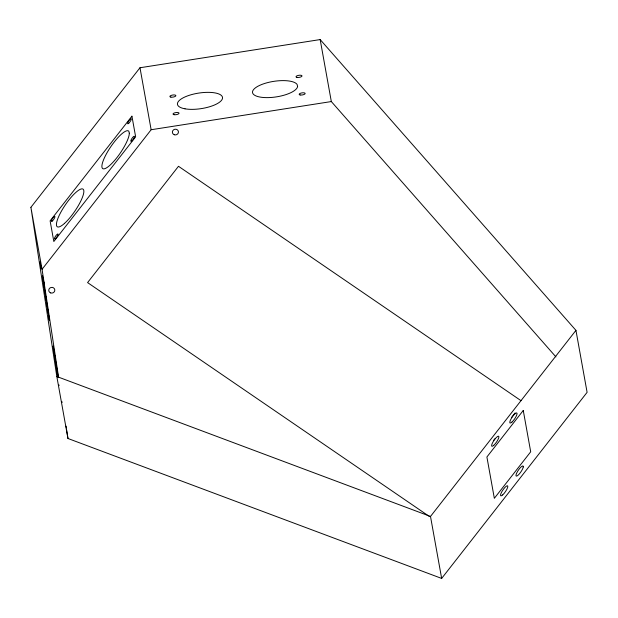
<?xml version="1.0" encoding="UTF-8"?>
<svg xmlns="http://www.w3.org/2000/svg" width="618" height="618" viewBox="0 0 618 618"><rect width="100%" height="100%" fill="white"/><g stroke="black" fill="none" stroke-linecap="round" stroke-linejoin="round"><path stroke-width="0.93" d="M30.9 207.316L139.985 67.748L320.17 39.575L575.945 330.36L587.1 392.337L441.654 578.425L67.965 438.494L56.817 376.509L30.9 207.316L42.055 269.293L58.648 377.66M42.055 269.293L151.14 129.734L331.325 101.561L555.922 356.895M441.654 578.425L430.499 516.439L575.945 330.36M493.689 440.31L494.871 438.788M511.511 417.505L515.072 412.94M56.817 376.509L430.499 516.439M521.005 400.665L178.486 166.288L87.578 282.596L429.301 516.424M320.17 39.575L331.325 101.561M139.985 67.748L151.14 129.734M58.957 384.937L59.065 385.601M62.001 401.746L62.117 402.496M57.845 377.026L53.202 346.049L58.084 376.231M66.072 426.134L66.365 428.035M66.659 429.935L67.965 438.494M40.572 264.967C38.926 253.759 42.356 276.709 40.711 265.501M43.337 279.799L44.264 285.786L43.337 279.799M131.928 116.184L50.112 220.858L53.828 241.514L135.643 136.848L131.928 116.184M523.261 410.468L486.899 456.988L494.338 498.309L530.7 451.789L523.261 410.468M42.472 275.867L49.417 320.448L42.472 275.867M297.606 86.396L297.065 84.403A22.796 7.872 -8.7 0 0 261.244 84.689A22.796 7.872 -8.7 0 0 264.713 97.574A22.796 7.872 -8.7 0 0 297.606 86.396M129.309 133.202L128.845 131.317A22.796 5.701 -55.6 0 0 106.79 153.171A22.796 5.701 -55.6 0 0 109.819 165.369A22.796 5.701 -55.6 0 0 129.309 133.202M523.253 466.961L523.245 466.312A6.08 1.522 -55.6 0 0 519.583 468.56A6.08 1.522 -55.6 0 0 515.991 475.126L516.007 475.775A6.08 1.522 -55.6 0 0 519.661 473.519A6.08 1.522 -55.6 0 0 523.253 466.961M55.527 238.54A3.036 0.757 -55.6 0 0 58.092 234.152A3.036 0.757 -55.6 0 0 55.211 236.748A3.036 0.757 -55.6 0 0 55.527 238.54M52.368 220.974A3.036 0.757 -55.6 0 0 54.932 216.594A3.036 0.757 -55.6 0 0 52.051 219.189A3.036 0.757 -55.6 0 0 52.368 220.974M297.011 77.404A3.036 1.051 -8.7 0 0 301.947 76.161A3.036 1.051 -8.7 0 0 298.046 75.466A3.036 1.051 -8.7 0 0 297.011 77.404M300.17 94.971A3.036 1.051 -8.7 0 0 305.107 93.72A3.036 1.051 -8.7 0 0 301.205 93.032A3.036 1.051 -8.7 0 0 300.17 94.971M185.037 108.822A22.796 7.872 -8.7 0 0 222.094 99.459A22.796 7.872 -8.7 0 0 192.801 94.284A22.796 7.872 -8.7 0 0 185.037 108.822M131.889 140.842A3.036 0.757 -55.6 0 0 134.454 136.462A3.036 0.757 -55.6 0 0 131.564 139.058A3.036 0.757 -55.6 0 0 131.889 140.842M128.729 123.283A3.036 0.757 -55.6 0 0 131.294 118.895A3.036 0.757 -55.6 0 0 128.405 121.491A3.036 0.757 -55.6 0 0 128.729 123.283M174.037 114.685A3.036 1.051 -8.7 0 0 178.981 113.442A3.036 1.051 -8.7 0 0 175.072 112.746A3.036 1.051 -8.7 0 0 174.037 114.685M64.542 223.361A22.796 5.701 -55.6 0 0 83.785 190.483A22.796 5.701 -55.6 0 0 62.124 209.942A22.796 5.701 -55.6 0 0 64.542 223.361M170.877 97.126A3.036 1.051 -8.7 0 0 175.821 95.875A3.036 1.051 -8.7 0 0 171.912 95.187A3.036 1.051 -8.7 0 0 170.877 97.126M493.751 445.346A6.08 1.522 -55.6 0 0 498.888 436.578A6.08 1.522 -55.6 0 0 493.11 441.762A6.08 1.522 -55.6 0 0 493.751 445.346M511.936 422.079A6.08 1.522 -55.6 0 0 517.065 413.318A6.08 1.522 -55.6 0 0 511.287 418.502A6.08 1.522 -55.6 0 0 511.936 422.079M502.673 494.925A6.08 1.522 -55.6 0 0 507.803 486.157A6.08 1.522 -55.6 0 0 502.032 491.349A6.08 1.522 -55.6 0 0 502.673 494.925M174.284 134.739A3.036 2.851 -10.2 0 0 178.417 131.595A3.036 2.851 -10.2 0 0 173.534 129.857A3.036 2.851 -10.2 0 0 174.284 134.739M50.653 292.909A3.036 2.851 -10.2 0 0 54.786 289.765A3.036 2.851 -10.2 0 0 49.903 288.027A3.036 2.851 -10.2 0 0 50.653 292.909"/></g></svg>
